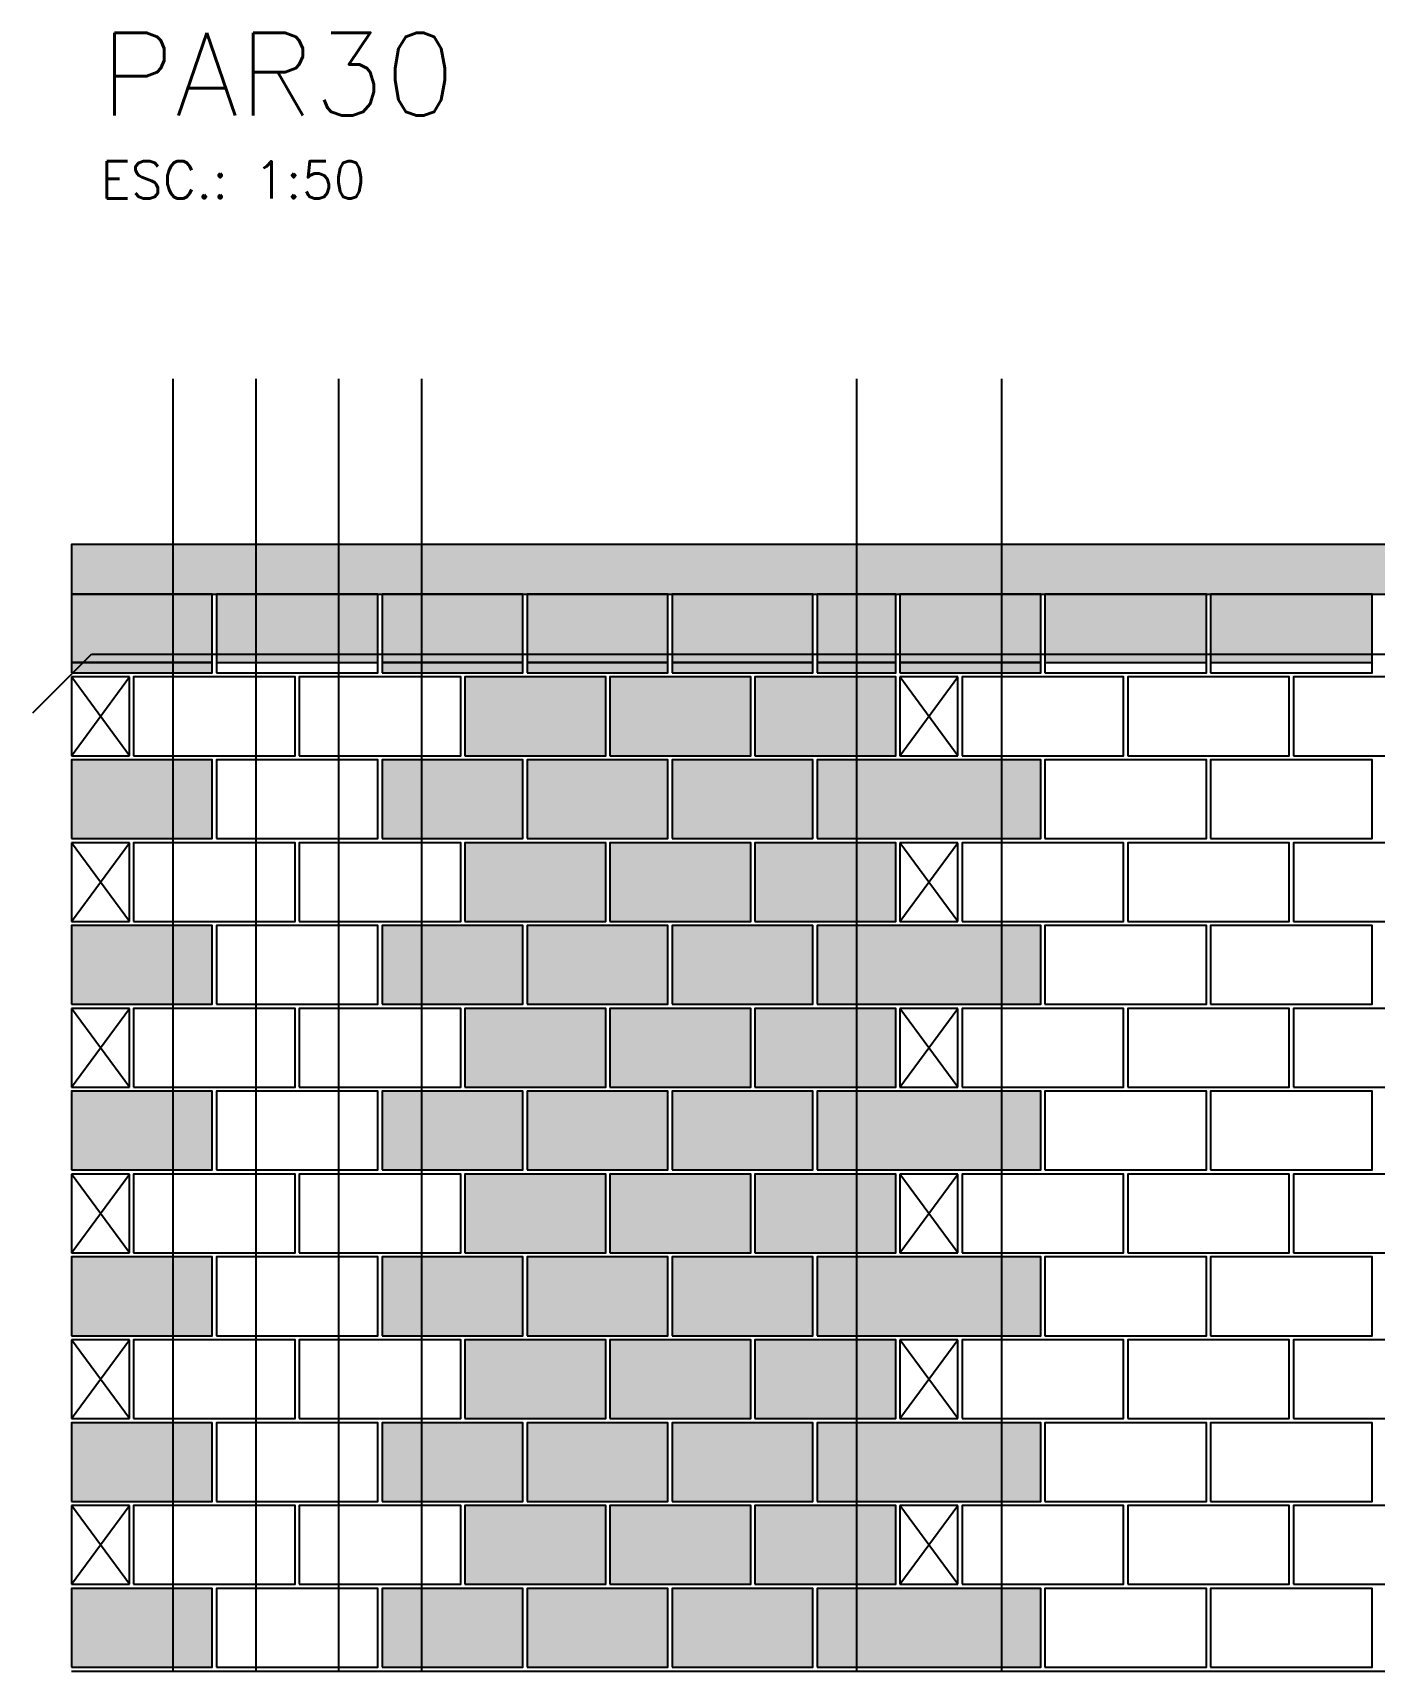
# Model space of a CAD drawing. Extents: x -1.9 to 86, y -1.6 to 61.
# Drawn here: x 50.44 to 56.92, y 36.97 to 44.88 of the extents above; entities that cross this region are included whole.
import ezdxf

# ---------------------------------------------------------------- set-up
doc = ezdxf.new("R2010")
doc.units = 0
doc.header["$MEASUREMENT"] = 0
for name, color, linetype in [('PENA_01', 1, 'CONTINUOUS'), ('PENA_02', 2, 'CONTINUOUS'), ('PENA_03', 3, 'CONTINUOUS'), ('PENA_05', 5, 'CONTINUOUS'), ('PENA_06', 6, 'CONTINUOUS'), ('PENA_09', 254, 'CONTINUOUS'), ('PENA_11', 252, 'CONTINUOUS'), ('PENA_19', 240, 'CONTINUOUS'), ('PENA_21', 100, 'CONTINUOUS'), ('PENA_23', 50, 'CONTINUOUS')]:
    doc.layers.add(name, color=color, linetype=linetype)
doc.styles.get("Standard").update_dxf_attribs({"font": 'ROMANS.SHX'})

msp = doc.modelspace()

# ---------------------------------------------------------------- linework, layer by layer
at = {"layer": 'PENA_01', "linetype": 'Continuous'}
for p, q in [((50.6258, 41.8437), (51.3058, 41.8437)), ((51.3258, 41.8437), (52.1058, 41.8437)), ((52.1258, 41.8437), (52.8058, 41.8437)), ((52.8258, 41.8437), (53.5058, 41.8437)), ((53.5258, 41.8437), (54.2058, 41.8437)), ((54.2258, 41.8437), (54.6058, 41.8437)), ((54.6258, 41.8437), (55.3058, 41.8437)), ((55.3258, 41.8437), (56.1058, 41.8437)), ((56.1258, 41.8437), (56.9058, 41.8437))]:
    msp.add_line(p, q, dxfattribs=at)
at = {"layer": 'PENA_02', "linetype": 'Continuous'}
for p, q in [((50.9058, 41.7737), (50.6258, 41.7737)), ((50.6258, 41.7737), (50.6258, 41.3937)), ((50.9058, 41.3937), (50.9058, 41.7737)), ((54.9058, 41.7737), (54.6258, 41.7737)), ((54.6258, 41.7737), (54.6258, 41.3937)), ((54.9058, 41.3937), (54.9058, 41.7737)), ((50.6258, 41.3937), (50.9058, 41.3937)), ((54.6258, 41.3937), (54.9058, 41.3937)), ((50.9058, 40.9737), (50.6258, 40.9737)), ((50.6258, 40.9737), (50.6258, 40.5937)), ((50.9058, 40.5937), (50.9058, 40.9737)), ((54.9058, 40.9737), (54.6258, 40.9737)), ((54.6258, 40.9737), (54.6258, 40.5937)), ((54.9058, 40.5937), (54.9058, 40.9737)), ((50.6258, 40.5937), (50.9058, 40.5937)), ((54.6258, 40.5937), (54.9058, 40.5937)), ((50.9058, 40.1737), (50.6258, 40.1737)), ((50.6258, 40.1737), (50.6258, 39.7937)), ((50.9058, 39.7937), (50.9058, 40.1737)), ((54.9058, 40.1737), (54.6258, 40.1737)), ((54.6258, 40.1737), (54.6258, 39.7937)), ((54.9058, 39.7937), (54.9058, 40.1737)), ((50.6258, 39.7937), (50.9058, 39.7937)), ((54.6258, 39.7937), (54.9058, 39.7937)), ((50.9058, 39.3737), (50.6258, 39.3737)), ((50.6258, 39.3737), (50.6258, 38.9937)), ((50.9058, 38.9937), (50.9058, 39.3737)), ((54.9058, 39.3737), (54.6258, 39.3737)), ((54.6258, 39.3737), (54.6258, 38.9937)), ((54.9058, 38.9937), (54.9058, 39.3737)), ((50.6258, 38.9937), (50.9058, 38.9937)), ((54.6258, 38.9937), (54.9058, 38.9937)), ((50.9058, 38.5737), (50.6258, 38.5737)), ((50.6258, 38.5737), (50.6258, 38.1937)), ((50.9058, 38.1937), (50.9058, 38.5737)), ((54.9058, 38.5737), (54.6258, 38.5737)), ((54.6258, 38.5737), (54.6258, 38.1937)), ((54.9058, 38.1937), (54.9058, 38.5737)), ((50.6258, 38.1937), (50.9058, 38.1937)), ((54.6258, 38.1937), (54.9058, 38.1937)), ((50.9058, 37.7737), (50.6258, 37.7737)), ((50.6258, 37.7737), (50.6258, 37.3937)), ((50.9058, 37.3937), (50.9058, 37.7737)), ((54.9058, 37.7737), (54.6258, 37.7737)), ((54.6258, 37.7737), (54.6258, 37.3937)), ((54.9058, 37.3937), (54.9058, 37.7737)), ((50.6258, 37.3937), (50.9058, 37.3937)), ((54.6258, 37.3937), (54.9058, 37.3937)), ((50.6258, 36.9737), (63.7058, 36.9737))]:
    msp.add_line(p, q, dxfattribs=at)
for points in [[(50.6258, 42.1737), (63.7058, 42.1737), (63.7058, 42.4137), (50.6258, 42.4137), (50.6258, 42.1737)], [(50.6258, 41.7937), (51.3058, 41.7937), (51.3058, 42.1737), (50.6258, 42.1737), (50.6258, 41.7937)], [(51.3258, 41.7937), (52.1058, 41.7937), (52.1058, 42.1737), (51.3258, 42.1737), (51.3258, 41.7937)], [(52.1258, 41.7937), (52.8058, 41.7937), (52.8058, 42.1737), (52.1258, 42.1737), (52.1258, 41.7937)], [(52.8258, 41.7937), (53.5058, 41.7937), (53.5058, 42.1737), (52.8258, 42.1737), (52.8258, 41.7937)], [(53.5258, 41.7937), (54.2058, 41.7937), (54.2058, 42.1737), (53.5258, 42.1737), (53.5258, 41.7937)], [(54.2258, 41.7937), (54.6058, 41.7937), (54.6058, 42.1737), (54.2258, 42.1737), (54.2258, 41.7937)], [(54.6258, 41.7937), (55.3058, 41.7937), (55.3058, 42.1737), (54.6258, 42.1737), (54.6258, 41.7937)], [(55.3258, 41.7937), (56.1058, 41.7937), (56.1058, 42.1737), (55.3258, 42.1737), (55.3258, 41.7937)], [(56.1258, 41.7937), (56.9058, 41.7937), (56.9058, 42.1737), (56.1258, 42.1737), (56.1258, 41.7937)], [(50.9258, 41.3937), (51.7058, 41.3937), (51.7058, 41.7737), (50.9258, 41.7737), (50.9258, 41.3937)], [(51.7258, 41.3937), (52.5058, 41.3937), (52.5058, 41.7737), (51.7258, 41.7737), (51.7258, 41.3937)], [(52.5258, 41.3937), (53.2058, 41.3937), (53.2058, 41.7737), (52.5258, 41.7737), (52.5258, 41.3937)], [(53.2258, 41.3937), (53.9058, 41.3937), (53.9058, 41.7737), (53.2258, 41.7737), (53.2258, 41.3937)], [(53.9258, 41.3937), (54.6058, 41.3937), (54.6058, 41.7737), (53.9258, 41.7737), (53.9258, 41.3937)], [(54.9258, 41.3937), (55.7058, 41.3937), (55.7058, 41.7737), (54.9258, 41.7737), (54.9258, 41.3937)], [(55.7258, 41.3937), (56.5058, 41.3937), (56.5058, 41.7737), (55.7258, 41.7737), (55.7258, 41.3937)], [(56.5258, 41.3937), (57.3058, 41.3937), (57.3058, 41.7737), (56.5258, 41.7737), (56.5258, 41.3937)], [(50.6258, 40.9937), (51.3058, 40.9937), (51.3058, 41.3737), (50.6258, 41.3737), (50.6258, 40.9937)], [(51.3258, 40.9937), (52.1058, 40.9937), (52.1058, 41.3737), (51.3258, 41.3737), (51.3258, 40.9937)], [(52.1258, 40.9937), (52.8058, 40.9937), (52.8058, 41.3737), (52.1258, 41.3737), (52.1258, 40.9937)], [(52.8258, 40.9937), (53.5058, 40.9937), (53.5058, 41.3737), (52.8258, 41.3737), (52.8258, 40.9937)], [(53.5258, 40.9937), (54.2058, 40.9937), (54.2058, 41.3737), (53.5258, 41.3737), (53.5258, 40.9937)], [(54.2258, 40.9937), (55.3058, 40.9937), (55.3058, 41.3737), (54.2258, 41.3737), (54.2258, 40.9937)], [(55.3258, 40.9937), (56.1058, 40.9937), (56.1058, 41.3737), (55.3258, 41.3737), (55.3258, 40.9937)], [(56.1258, 40.9937), (56.9058, 40.9937), (56.9058, 41.3737), (56.1258, 41.3737), (56.1258, 40.9937)], [(50.9258, 40.5937), (51.7058, 40.5937), (51.7058, 40.9737), (50.9258, 40.9737), (50.9258, 40.5937)], [(51.7258, 40.5937), (52.5058, 40.5937), (52.5058, 40.9737), (51.7258, 40.9737), (51.7258, 40.5937)], [(52.5258, 40.5937), (53.2058, 40.5937), (53.2058, 40.9737), (52.5258, 40.9737), (52.5258, 40.5937)], [(53.2258, 40.5937), (53.9058, 40.5937), (53.9058, 40.9737), (53.2258, 40.9737), (53.2258, 40.5937)], [(53.9258, 40.5937), (54.6058, 40.5937), (54.6058, 40.9737), (53.9258, 40.9737), (53.9258, 40.5937)], [(54.9258, 40.5937), (55.7058, 40.5937), (55.7058, 40.9737), (54.9258, 40.9737), (54.9258, 40.5937)], [(55.7258, 40.5937), (56.5058, 40.5937), (56.5058, 40.9737), (55.7258, 40.9737), (55.7258, 40.5937)], [(56.5258, 40.5937), (57.3058, 40.5937), (57.3058, 40.9737), (56.5258, 40.9737), (56.5258, 40.5937)], [(50.6258, 40.1937), (51.3058, 40.1937), (51.3058, 40.5737), (50.6258, 40.5737), (50.6258, 40.1937)], [(51.3258, 40.1937), (52.1058, 40.1937), (52.1058, 40.5737), (51.3258, 40.5737), (51.3258, 40.1937)], [(52.1258, 40.1937), (52.8058, 40.1937), (52.8058, 40.5737), (52.1258, 40.5737), (52.1258, 40.1937)], [(52.8258, 40.1937), (53.5058, 40.1937), (53.5058, 40.5737), (52.8258, 40.5737), (52.8258, 40.1937)], [(53.5258, 40.1937), (54.2058, 40.1937), (54.2058, 40.5737), (53.5258, 40.5737), (53.5258, 40.1937)], [(54.2258, 40.1937), (55.3058, 40.1937), (55.3058, 40.5737), (54.2258, 40.5737), (54.2258, 40.1937)], [(55.3258, 40.1937), (56.1058, 40.1937), (56.1058, 40.5737), (55.3258, 40.5737), (55.3258, 40.1937)], [(56.1258, 40.1937), (56.9058, 40.1937), (56.9058, 40.5737), (56.1258, 40.5737), (56.1258, 40.1937)], [(50.9258, 39.7937), (51.7058, 39.7937), (51.7058, 40.1737), (50.9258, 40.1737), (50.9258, 39.7937)], [(51.7258, 39.7937), (52.5058, 39.7937), (52.5058, 40.1737), (51.7258, 40.1737), (51.7258, 39.7937)], [(52.5258, 39.7937), (53.2058, 39.7937), (53.2058, 40.1737), (52.5258, 40.1737), (52.5258, 39.7937)], [(53.2258, 39.7937), (53.9058, 39.7937), (53.9058, 40.1737), (53.2258, 40.1737), (53.2258, 39.7937)], [(53.9258, 39.7937), (54.6058, 39.7937), (54.6058, 40.1737), (53.9258, 40.1737), (53.9258, 39.7937)], [(54.9258, 39.7937), (55.7058, 39.7937), (55.7058, 40.1737), (54.9258, 40.1737), (54.9258, 39.7937)], [(55.7258, 39.7937), (56.5058, 39.7937), (56.5058, 40.1737), (55.7258, 40.1737), (55.7258, 39.7937)], [(56.5258, 39.7937), (57.3058, 39.7937), (57.3058, 40.1737), (56.5258, 40.1737), (56.5258, 39.7937)], [(50.6258, 39.3937), (51.3058, 39.3937), (51.3058, 39.7737), (50.6258, 39.7737), (50.6258, 39.3937)], [(51.3258, 39.3937), (52.1058, 39.3937), (52.1058, 39.7737), (51.3258, 39.7737), (51.3258, 39.3937)], [(52.1258, 39.3937), (52.8058, 39.3937), (52.8058, 39.7737), (52.1258, 39.7737), (52.1258, 39.3937)], [(52.8258, 39.3937), (53.5058, 39.3937), (53.5058, 39.7737), (52.8258, 39.7737), (52.8258, 39.3937)], [(53.5258, 39.3937), (54.2058, 39.3937), (54.2058, 39.7737), (53.5258, 39.7737), (53.5258, 39.3937)], [(54.2258, 39.3937), (55.3058, 39.3937), (55.3058, 39.7737), (54.2258, 39.7737), (54.2258, 39.3937)], [(55.3258, 39.3937), (56.1058, 39.3937), (56.1058, 39.7737), (55.3258, 39.7737), (55.3258, 39.3937)], [(56.1258, 39.3937), (56.9058, 39.3937), (56.9058, 39.7737), (56.1258, 39.7737), (56.1258, 39.3937)], [(50.9258, 38.9937), (51.7058, 38.9937), (51.7058, 39.3737), (50.9258, 39.3737), (50.9258, 38.9937)], [(51.7258, 38.9937), (52.5058, 38.9937), (52.5058, 39.3737), (51.7258, 39.3737), (51.7258, 38.9937)], [(52.5258, 38.9937), (53.2058, 38.9937), (53.2058, 39.3737), (52.5258, 39.3737), (52.5258, 38.9937)], [(53.2258, 38.9937), (53.9058, 38.9937), (53.9058, 39.3737), (53.2258, 39.3737), (53.2258, 38.9937)], [(53.9258, 38.9937), (54.6058, 38.9937), (54.6058, 39.3737), (53.9258, 39.3737), (53.9258, 38.9937)], [(54.9258, 38.9937), (55.7058, 38.9937), (55.7058, 39.3737), (54.9258, 39.3737), (54.9258, 38.9937)], [(55.7258, 38.9937), (56.5058, 38.9937), (56.5058, 39.3737), (55.7258, 39.3737), (55.7258, 38.9937)], [(56.5258, 38.9937), (57.3058, 38.9937), (57.3058, 39.3737), (56.5258, 39.3737), (56.5258, 38.9937)], [(50.6258, 38.5937), (51.3058, 38.5937), (51.3058, 38.9737), (50.6258, 38.9737), (50.6258, 38.5937)], [(51.3258, 38.5937), (52.1058, 38.5937), (52.1058, 38.9737), (51.3258, 38.9737), (51.3258, 38.5937)], [(52.1258, 38.5937), (52.8058, 38.5937), (52.8058, 38.9737), (52.1258, 38.9737), (52.1258, 38.5937)], [(52.8258, 38.5937), (53.5058, 38.5937), (53.5058, 38.9737), (52.8258, 38.9737), (52.8258, 38.5937)], [(53.5258, 38.5937), (54.2058, 38.5937), (54.2058, 38.9737), (53.5258, 38.9737), (53.5258, 38.5937)], [(54.2258, 38.5937), (55.3058, 38.5937), (55.3058, 38.9737), (54.2258, 38.9737), (54.2258, 38.5937)], [(55.3258, 38.5937), (56.1058, 38.5937), (56.1058, 38.9737), (55.3258, 38.9737), (55.3258, 38.5937)], [(56.1258, 38.5937), (56.9058, 38.5937), (56.9058, 38.9737), (56.1258, 38.9737), (56.1258, 38.5937)], [(50.9258, 38.1937), (51.7058, 38.1937), (51.7058, 38.5737), (50.9258, 38.5737), (50.9258, 38.1937)], [(51.7258, 38.1937), (52.5058, 38.1937), (52.5058, 38.5737), (51.7258, 38.5737), (51.7258, 38.1937)], [(52.5258, 38.1937), (53.2058, 38.1937), (53.2058, 38.5737), (52.5258, 38.5737), (52.5258, 38.1937)], [(53.2258, 38.1937), (53.9058, 38.1937), (53.9058, 38.5737), (53.2258, 38.5737), (53.2258, 38.1937)], [(53.9258, 38.1937), (54.6058, 38.1937), (54.6058, 38.5737), (53.9258, 38.5737), (53.9258, 38.1937)], [(54.9258, 38.1937), (55.7058, 38.1937), (55.7058, 38.5737), (54.9258, 38.5737), (54.9258, 38.1937)], [(55.7258, 38.1937), (56.5058, 38.1937), (56.5058, 38.5737), (55.7258, 38.5737), (55.7258, 38.1937)], [(56.5258, 38.1937), (57.3058, 38.1937), (57.3058, 38.5737), (56.5258, 38.5737), (56.5258, 38.1937)], [(50.6258, 37.7937), (51.3058, 37.7937), (51.3058, 38.1737), (50.6258, 38.1737), (50.6258, 37.7937)], [(51.3258, 37.7937), (52.1058, 37.7937), (52.1058, 38.1737), (51.3258, 38.1737), (51.3258, 37.7937)], [(52.1258, 37.7937), (52.8058, 37.7937), (52.8058, 38.1737), (52.1258, 38.1737), (52.1258, 37.7937)], [(52.8258, 37.7937), (53.5058, 37.7937), (53.5058, 38.1737), (52.8258, 38.1737), (52.8258, 37.7937)], [(53.5258, 37.7937), (54.2058, 37.7937), (54.2058, 38.1737), (53.5258, 38.1737), (53.5258, 37.7937)], [(54.2258, 37.7937), (55.3058, 37.7937), (55.3058, 38.1737), (54.2258, 38.1737), (54.2258, 37.7937)], [(55.3258, 37.7937), (56.1058, 37.7937), (56.1058, 38.1737), (55.3258, 38.1737), (55.3258, 37.7937)], [(56.1258, 37.7937), (56.9058, 37.7937), (56.9058, 38.1737), (56.1258, 38.1737), (56.1258, 37.7937)], [(50.9258, 37.3937), (51.7058, 37.3937), (51.7058, 37.7737), (50.9258, 37.7737), (50.9258, 37.3937)], [(51.7258, 37.3937), (52.5058, 37.3937), (52.5058, 37.7737), (51.7258, 37.7737), (51.7258, 37.3937)], [(52.5258, 37.3937), (53.2058, 37.3937), (53.2058, 37.7737), (52.5258, 37.7737), (52.5258, 37.3937)], [(53.2258, 37.3937), (53.9058, 37.3937), (53.9058, 37.7737), (53.2258, 37.7737), (53.2258, 37.3937)], [(53.9258, 37.3937), (54.6058, 37.3937), (54.6058, 37.7737), (53.9258, 37.7737), (53.9258, 37.3937)], [(54.9258, 37.3937), (55.7058, 37.3937), (55.7058, 37.7737), (54.9258, 37.7737), (54.9258, 37.3937)], [(55.7258, 37.3937), (56.5058, 37.3937), (56.5058, 37.7737), (55.7258, 37.7737), (55.7258, 37.3937)], [(56.5258, 37.3937), (57.3058, 37.3937), (57.3058, 37.7737), (56.5258, 37.7737), (56.5258, 37.3937)], [(50.6258, 36.9937), (51.3058, 36.9937), (51.3058, 37.3737), (50.6258, 37.3737), (50.6258, 36.9937)], [(51.3258, 36.9937), (52.1058, 36.9937), (52.1058, 37.3737), (51.3258, 37.3737), (51.3258, 36.9937)], [(52.1258, 36.9937), (52.8058, 36.9937), (52.8058, 37.3737), (52.1258, 37.3737), (52.1258, 36.9937)], [(52.8258, 36.9937), (53.5058, 36.9937), (53.5058, 37.3737), (52.8258, 37.3737), (52.8258, 36.9937)], [(53.5258, 36.9937), (54.2058, 36.9937), (54.2058, 37.3737), (53.5258, 37.3737), (53.5258, 36.9937)], [(54.2258, 36.9937), (55.3058, 36.9937), (55.3058, 37.3737), (54.2258, 37.3737), (54.2258, 36.9937)], [(55.3258, 36.9937), (56.1058, 36.9937), (56.1058, 37.3737), (55.3258, 37.3737), (55.3258, 36.9937)], [(56.1258, 36.9937), (56.9058, 36.9937), (56.9058, 37.3737), (56.1258, 37.3737), (56.1258, 36.9937)]]:
    msp.add_lwpolyline(points, dxfattribs=at)
at = {"layer": 'PENA_03', "linetype": 'Continuous'}
for p, q in [((50.6258, 41.3937), (50.9058, 41.7737)), ((50.9058, 41.3937), (50.6258, 41.7737)), ((54.6258, 41.3937), (54.9058, 41.7737)), ((54.9058, 41.3937), (54.6258, 41.7737)), ((50.6258, 40.5937), (50.9058, 40.9737)), ((50.9058, 40.5937), (50.6258, 40.9737)), ((54.6258, 40.5937), (54.9058, 40.9737)), ((54.9058, 40.5937), (54.6258, 40.9737)), ((50.6258, 39.7937), (50.9058, 40.1737)), ((50.9058, 39.7937), (50.6258, 40.1737)), ((54.6258, 39.7937), (54.9058, 40.1737)), ((54.9058, 39.7937), (54.6258, 40.1737)), ((50.6258, 38.9937), (50.9058, 39.3737)), ((50.9058, 38.9937), (50.6258, 39.3737)), ((54.6258, 38.9937), (54.9058, 39.3737)), ((54.9058, 38.9937), (54.6258, 39.3737)), ((50.6258, 38.1937), (50.9058, 38.5737)), ((50.9058, 38.1937), (50.6258, 38.5737)), ((54.6258, 38.1937), (54.9058, 38.5737)), ((54.9058, 38.1937), (54.6258, 38.5737)), ((50.6258, 37.3937), (50.9058, 37.7737)), ((50.9058, 37.3937), (50.6258, 37.7737)), ((54.6258, 37.3937), (54.9058, 37.7737)), ((54.9058, 37.3937), (54.6258, 37.7737))]:
    msp.add_line(p, q, dxfattribs=at)
at = {"layer": 'PENA_05', "linetype": 'Continuous'}
for p, q in [((50.4394, 41.6009), (50.7222, 41.8837)), ((50.7222, 41.8837), (63.6022, 41.8837))]:
    msp.add_line(p, q, dxfattribs=at)
for points in [[(51.1158, 43.2137), (51.1158, 36.9737)], [(51.5158, 43.2137), (51.5158, 36.9737)], [(51.9158, 43.2137), (51.9158, 36.9737)], [(52.3158, 43.2137), (52.3158, 36.9737)], [(54.4158, 43.2137), (54.4158, 36.9737)], [(55.1158, 43.2137), (55.1158, 36.9737)]]:
    msp.add_lwpolyline(points, dxfattribs=at)
at = {"layer": 'PENA_09', "linetype": 'Continuous'}
for points in [[(50.6258, 41.8437), (51.3058, 41.8437), (51.3058, 42.1737), (50.6258, 42.1737), (50.6258, 41.8437)], [(51.3258, 41.8437), (52.1058, 41.8437), (52.1058, 42.1737), (51.3258, 42.1737), (51.3258, 41.8437)], [(52.1258, 41.8437), (52.8058, 41.8437), (52.8058, 42.1737), (52.1258, 42.1737), (52.1258, 41.8437)], [(52.8258, 41.8437), (53.5058, 41.8437), (53.5058, 42.1737), (52.8258, 42.1737), (52.8258, 41.8437)], [(53.5258, 41.8437), (54.2058, 41.8437), (54.2058, 42.1737), (53.5258, 42.1737), (53.5258, 41.8437)], [(54.2258, 41.8437), (54.6058, 41.8437), (54.6058, 42.1737), (54.2258, 42.1737), (54.2258, 41.8437)], [(54.6258, 41.8437), (55.3058, 41.8437), (55.3058, 42.1737), (54.6258, 42.1737), (54.6258, 41.8437)], [(55.3258, 41.8437), (56.1058, 41.8437), (56.1058, 42.1737), (55.3258, 42.1737), (55.3258, 41.8437)], [(56.1258, 41.8437), (56.9058, 41.8437), (56.9058, 42.1737), (56.1258, 42.1737), (56.1258, 41.8437)]]:
    msp.add_lwpolyline(points, dxfattribs=at)
for points in [[(50.6258, 41.8437), (51.3058, 41.8437), (51.3058, 42.1737)], [(50.6258, 41.8437), (51.3058, 42.1737), (50.6258, 42.1737)], [(50.6258, 41.8437), (50.6258, 42.1737), (50.6258, 41.8437)], [(51.3258, 41.8437), (52.1058, 41.8437), (52.1058, 42.1737)], [(51.3258, 41.8437), (52.1058, 42.1737), (51.3258, 42.1737)], [(51.3258, 41.8437), (51.3258, 42.1737), (51.3258, 41.8437)], [(52.1258, 41.8437), (52.8058, 41.8437), (52.8058, 42.1737)], [(52.1258, 41.8437), (52.8058, 42.1737), (52.1258, 42.1737)], [(52.1258, 41.8437), (52.1258, 42.1737), (52.1258, 41.8437)], [(52.8258, 41.8437), (53.5058, 41.8437), (53.5058, 42.1737)], [(52.8258, 41.8437), (53.5058, 42.1737), (52.8258, 42.1737)], [(52.8258, 41.8437), (52.8258, 42.1737), (52.8258, 41.8437)], [(53.5258, 41.8437), (54.2058, 41.8437), (54.2058, 42.1737)], [(53.5258, 41.8437), (54.2058, 42.1737), (53.5258, 42.1737)], [(53.5258, 41.8437), (53.5258, 42.1737), (53.5258, 41.8437)], [(54.2258, 41.8437), (54.6058, 41.8437), (54.6058, 42.1737)], [(54.2258, 41.8437), (54.6058, 42.1737), (54.2258, 42.1737)], [(54.2258, 41.8437), (54.2258, 42.1737), (54.2258, 41.8437)], [(54.6258, 41.8437), (55.3058, 41.8437), (55.3058, 42.1737)], [(54.6258, 41.8437), (55.3058, 42.1737), (54.6258, 42.1737)], [(54.6258, 41.8437), (54.6258, 42.1737), (54.6258, 41.8437)], [(55.3258, 41.8437), (56.1058, 41.8437), (56.1058, 42.1737)], [(55.3258, 41.8437), (56.1058, 42.1737), (55.3258, 42.1737)], [(55.3258, 41.8437), (55.3258, 42.1737), (55.3258, 41.8437)], [(56.1258, 41.8437), (56.9058, 41.8437), (56.9058, 42.1737)], [(56.1258, 41.8437), (56.9058, 42.1737), (56.1258, 42.1737)], [(56.1258, 41.8437), (56.1258, 42.1737), (56.1258, 41.8437)]]:
    msp.add_solid(points, dxfattribs=at)
at = {"layer": 'PENA_11', "linetype": 'Continuous'}
for points in [[(50.6258, 42.1737), (63.7058, 42.1737), (63.7058, 42.4137)], [(50.6258, 42.1737), (63.7058, 42.4137), (50.6258, 42.4137)], [(50.6258, 42.1737), (50.6258, 42.4137), (50.6258, 42.1737)]]:
    msp.add_solid(points, dxfattribs=at)
at = {"layer": 'PENA_19', "linetype": 'Continuous'}
for points in [[(54.2258, 40.9937), (55.3058, 40.9937), (55.3058, 41.3737), (54.2258, 41.3737), (54.2258, 40.9937)], [(54.2258, 40.1937), (55.3058, 40.1937), (55.3058, 40.5737), (54.2258, 40.5737), (54.2258, 40.1937)], [(54.2258, 39.3937), (55.3058, 39.3937), (55.3058, 39.7737), (54.2258, 39.7737), (54.2258, 39.3937)], [(54.2258, 38.5937), (55.3058, 38.5937), (55.3058, 38.9737), (54.2258, 38.9737), (54.2258, 38.5937)], [(54.2258, 37.7937), (55.3058, 37.7937), (55.3058, 38.1737), (54.2258, 38.1737), (54.2258, 37.7937)], [(54.2258, 36.9937), (55.3058, 36.9937), (55.3058, 37.3737), (54.2258, 37.3737), (54.2258, 36.9937)]]:
    msp.add_lwpolyline(points, dxfattribs=at)
for points in [[(54.2258, 40.9937), (55.3058, 40.9937), (55.3058, 41.3737)], [(54.2258, 40.9937), (55.3058, 41.3737), (54.2258, 41.3737)], [(54.2258, 40.9937), (54.2258, 41.3737), (54.2258, 40.9937)], [(54.2258, 40.1937), (55.3058, 40.1937), (55.3058, 40.5737)], [(54.2258, 40.1937), (55.3058, 40.5737), (54.2258, 40.5737)], [(54.2258, 40.1937), (54.2258, 40.5737), (54.2258, 40.1937)], [(54.2258, 39.3937), (55.3058, 39.3937), (55.3058, 39.7737)], [(54.2258, 39.3937), (55.3058, 39.7737), (54.2258, 39.7737)], [(54.2258, 39.3937), (54.2258, 39.7737), (54.2258, 39.3937)], [(54.2258, 38.5937), (55.3058, 38.5937), (55.3058, 38.9737)], [(54.2258, 38.5937), (55.3058, 38.9737), (54.2258, 38.9737)], [(54.2258, 38.5937), (54.2258, 38.9737), (54.2258, 38.5937)], [(54.2258, 37.7937), (55.3058, 37.7937), (55.3058, 38.1737)], [(54.2258, 37.7937), (55.3058, 38.1737), (54.2258, 38.1737)], [(54.2258, 37.7937), (54.2258, 38.1737), (54.2258, 37.7937)], [(54.2258, 36.9937), (55.3058, 36.9937), (55.3058, 37.3737)], [(54.2258, 36.9937), (55.3058, 37.3737), (54.2258, 37.3737)], [(54.2258, 36.9937), (54.2258, 37.3737), (54.2258, 36.9937)]]:
    msp.add_solid(points, dxfattribs=at)
at = {"layer": 'PENA_21', "linetype": 'Continuous'}
for points in [[(50.6258, 41.7937), (51.3058, 41.7937), (51.3058, 41.8437), (50.6258, 41.8437), (50.6258, 41.7937)], [(52.1258, 41.7937), (52.8058, 41.7937), (52.8058, 41.8437), (52.1258, 41.8437), (52.1258, 41.7937)], [(52.5258, 41.3937), (53.2058, 41.3937), (53.2058, 41.7737), (52.5258, 41.7737), (52.5258, 41.3937)], [(52.8258, 41.7937), (53.5058, 41.7937), (53.5058, 41.8437), (52.8258, 41.8437), (52.8258, 41.7937)], [(53.2258, 41.3937), (53.9058, 41.3937), (53.9058, 41.7737), (53.2258, 41.7737), (53.2258, 41.3937)], [(53.5258, 41.7937), (54.2058, 41.7937), (54.2058, 41.8437), (53.5258, 41.8437), (53.5258, 41.7937)], [(53.9258, 41.3937), (54.6058, 41.3937), (54.6058, 41.7737), (53.9258, 41.7737), (53.9258, 41.3937)], [(54.6258, 41.7937), (55.3058, 41.7937), (55.3058, 41.8437), (54.6258, 41.8437), (54.6258, 41.7937)], [(50.6258, 40.9937), (51.3058, 40.9937), (51.3058, 41.3737), (50.6258, 41.3737), (50.6258, 40.9937)], [(52.1258, 40.9937), (52.8058, 40.9937), (52.8058, 41.3737), (52.1258, 41.3737), (52.1258, 40.9937)], [(52.8258, 40.9937), (53.5058, 40.9937), (53.5058, 41.3737), (52.8258, 41.3737), (52.8258, 40.9937)], [(53.5258, 40.9937), (54.2058, 40.9937), (54.2058, 41.3737), (53.5258, 41.3737), (53.5258, 40.9937)], [(52.5258, 40.5937), (53.2058, 40.5937), (53.2058, 40.9737), (52.5258, 40.9737), (52.5258, 40.5937)], [(53.2258, 40.5937), (53.9058, 40.5937), (53.9058, 40.9737), (53.2258, 40.9737), (53.2258, 40.5937)], [(53.9258, 40.5937), (54.6058, 40.5937), (54.6058, 40.9737), (53.9258, 40.9737), (53.9258, 40.5937)], [(50.6258, 40.1937), (51.3058, 40.1937), (51.3058, 40.5737), (50.6258, 40.5737), (50.6258, 40.1937)], [(52.1258, 40.1937), (52.8058, 40.1937), (52.8058, 40.5737), (52.1258, 40.5737), (52.1258, 40.1937)], [(52.8258, 40.1937), (53.5058, 40.1937), (53.5058, 40.5737), (52.8258, 40.5737), (52.8258, 40.1937)], [(53.5258, 40.1937), (54.2058, 40.1937), (54.2058, 40.5737), (53.5258, 40.5737), (53.5258, 40.1937)], [(52.5258, 39.7937), (53.2058, 39.7937), (53.2058, 40.1737), (52.5258, 40.1737), (52.5258, 39.7937)], [(53.2258, 39.7937), (53.9058, 39.7937), (53.9058, 40.1737), (53.2258, 40.1737), (53.2258, 39.7937)], [(53.9258, 39.7937), (54.6058, 39.7937), (54.6058, 40.1737), (53.9258, 40.1737), (53.9258, 39.7937)], [(50.6258, 39.3937), (51.3058, 39.3937), (51.3058, 39.7737), (50.6258, 39.7737), (50.6258, 39.3937)], [(52.1258, 39.3937), (52.8058, 39.3937), (52.8058, 39.7737), (52.1258, 39.7737), (52.1258, 39.3937)], [(52.8258, 39.3937), (53.5058, 39.3937), (53.5058, 39.7737), (52.8258, 39.7737), (52.8258, 39.3937)], [(53.5258, 39.3937), (54.2058, 39.3937), (54.2058, 39.7737), (53.5258, 39.7737), (53.5258, 39.3937)], [(52.5258, 38.9937), (53.2058, 38.9937), (53.2058, 39.3737), (52.5258, 39.3737), (52.5258, 38.9937)], [(53.2258, 38.9937), (53.9058, 38.9937), (53.9058, 39.3737), (53.2258, 39.3737), (53.2258, 38.9937)], [(53.9258, 38.9937), (54.6058, 38.9937), (54.6058, 39.3737), (53.9258, 39.3737), (53.9258, 38.9937)], [(50.6258, 38.5937), (51.3058, 38.5937), (51.3058, 38.9737), (50.6258, 38.9737), (50.6258, 38.5937)], [(52.1258, 38.5937), (52.8058, 38.5937), (52.8058, 38.9737), (52.1258, 38.9737), (52.1258, 38.5937)], [(52.8258, 38.5937), (53.5058, 38.5937), (53.5058, 38.9737), (52.8258, 38.9737), (52.8258, 38.5937)], [(53.5258, 38.5937), (54.2058, 38.5937), (54.2058, 38.9737), (53.5258, 38.9737), (53.5258, 38.5937)], [(52.5258, 38.1937), (53.2058, 38.1937), (53.2058, 38.5737), (52.5258, 38.5737), (52.5258, 38.1937)], [(53.2258, 38.1937), (53.9058, 38.1937), (53.9058, 38.5737), (53.2258, 38.5737), (53.2258, 38.1937)], [(53.9258, 38.1937), (54.6058, 38.1937), (54.6058, 38.5737), (53.9258, 38.5737), (53.9258, 38.1937)], [(50.6258, 37.7937), (51.3058, 37.7937), (51.3058, 38.1737), (50.6258, 38.1737), (50.6258, 37.7937)], [(52.1258, 37.7937), (52.8058, 37.7937), (52.8058, 38.1737), (52.1258, 38.1737), (52.1258, 37.7937)], [(52.8258, 37.7937), (53.5058, 37.7937), (53.5058, 38.1737), (52.8258, 38.1737), (52.8258, 37.7937)], [(53.5258, 37.7937), (54.2058, 37.7937), (54.2058, 38.1737), (53.5258, 38.1737), (53.5258, 37.7937)], [(52.5258, 37.3937), (53.2058, 37.3937), (53.2058, 37.7737), (52.5258, 37.7737), (52.5258, 37.3937)], [(53.2258, 37.3937), (53.9058, 37.3937), (53.9058, 37.7737), (53.2258, 37.7737), (53.2258, 37.3937)], [(53.9258, 37.3937), (54.6058, 37.3937), (54.6058, 37.7737), (53.9258, 37.7737), (53.9258, 37.3937)], [(50.6258, 36.9937), (51.3058, 36.9937), (51.3058, 37.3737), (50.6258, 37.3737), (50.6258, 36.9937)], [(52.1258, 36.9937), (52.8058, 36.9937), (52.8058, 37.3737), (52.1258, 37.3737), (52.1258, 36.9937)], [(52.8258, 36.9937), (53.5058, 36.9937), (53.5058, 37.3737), (52.8258, 37.3737), (52.8258, 36.9937)], [(53.5258, 36.9937), (54.2058, 36.9937), (54.2058, 37.3737), (53.5258, 37.3737), (53.5258, 36.9937)]]:
    msp.add_lwpolyline(points, dxfattribs=at)
for points in [[(50.6258, 41.7937), (51.3058, 41.7937), (51.3058, 41.8437)], [(50.6258, 41.7937), (51.3058, 41.8437), (50.6258, 41.8437)], [(50.6258, 41.7937), (50.6258, 41.8437), (50.6258, 41.7937)], [(52.1258, 41.7937), (52.8058, 41.7937), (52.8058, 41.8437)], [(52.1258, 41.7937), (52.8058, 41.8437), (52.1258, 41.8437)], [(52.1258, 41.7937), (52.1258, 41.8437), (52.1258, 41.7937)], [(52.5258, 41.3937), (53.2058, 41.3937), (53.2058, 41.7737)], [(52.5258, 41.3937), (53.2058, 41.7737), (52.5258, 41.7737)], [(52.5258, 41.3937), (52.5258, 41.7737), (52.5258, 41.3937)], [(52.8258, 41.7937), (53.5058, 41.7937), (53.5058, 41.8437)], [(52.8258, 41.7937), (53.5058, 41.8437), (52.8258, 41.8437)], [(52.8258, 41.7937), (52.8258, 41.8437), (52.8258, 41.7937)], [(53.2258, 41.3937), (53.9058, 41.3937), (53.9058, 41.7737)], [(53.2258, 41.3937), (53.9058, 41.7737), (53.2258, 41.7737)], [(53.2258, 41.3937), (53.2258, 41.7737), (53.2258, 41.3937)], [(53.5258, 41.7937), (54.2058, 41.7937), (54.2058, 41.8437)], [(53.5258, 41.7937), (54.2058, 41.8437), (53.5258, 41.8437)], [(53.5258, 41.7937), (53.5258, 41.8437), (53.5258, 41.7937)], [(53.9258, 41.3937), (54.6058, 41.3937), (54.6058, 41.7737)], [(53.9258, 41.3937), (54.6058, 41.7737), (53.9258, 41.7737)], [(53.9258, 41.3937), (53.9258, 41.7737), (53.9258, 41.3937)], [(54.6258, 41.7937), (55.3058, 41.7937), (55.3058, 41.8437)], [(54.6258, 41.7937), (55.3058, 41.8437), (54.6258, 41.8437)], [(54.6258, 41.7937), (54.6258, 41.8437), (54.6258, 41.7937)], [(50.6258, 40.9937), (51.3058, 40.9937), (51.3058, 41.3737)], [(50.6258, 40.9937), (51.3058, 41.3737), (50.6258, 41.3737)], [(50.6258, 40.9937), (50.6258, 41.3737), (50.6258, 40.9937)], [(52.1258, 40.9937), (52.8058, 40.9937), (52.8058, 41.3737)], [(52.1258, 40.9937), (52.8058, 41.3737), (52.1258, 41.3737)], [(52.1258, 40.9937), (52.1258, 41.3737), (52.1258, 40.9937)], [(52.8258, 40.9937), (53.5058, 40.9937), (53.5058, 41.3737)], [(52.8258, 40.9937), (53.5058, 41.3737), (52.8258, 41.3737)], [(52.8258, 40.9937), (52.8258, 41.3737), (52.8258, 40.9937)], [(53.5258, 40.9937), (54.2058, 40.9937), (54.2058, 41.3737)], [(53.5258, 40.9937), (54.2058, 41.3737), (53.5258, 41.3737)], [(53.5258, 40.9937), (53.5258, 41.3737), (53.5258, 40.9937)], [(52.5258, 40.5937), (53.2058, 40.5937), (53.2058, 40.9737)], [(52.5258, 40.5937), (53.2058, 40.9737), (52.5258, 40.9737)], [(52.5258, 40.5937), (52.5258, 40.9737), (52.5258, 40.5937)], [(53.2258, 40.5937), (53.9058, 40.5937), (53.9058, 40.9737)], [(53.2258, 40.5937), (53.9058, 40.9737), (53.2258, 40.9737)], [(53.2258, 40.5937), (53.2258, 40.9737), (53.2258, 40.5937)], [(53.9258, 40.5937), (54.6058, 40.5937), (54.6058, 40.9737)], [(53.9258, 40.5937), (54.6058, 40.9737), (53.9258, 40.9737)], [(53.9258, 40.5937), (53.9258, 40.9737), (53.9258, 40.5937)], [(50.6258, 40.1937), (51.3058, 40.1937), (51.3058, 40.5737)], [(50.6258, 40.1937), (51.3058, 40.5737), (50.6258, 40.5737)], [(50.6258, 40.1937), (50.6258, 40.5737), (50.6258, 40.1937)], [(52.1258, 40.1937), (52.8058, 40.1937), (52.8058, 40.5737)], [(52.1258, 40.1937), (52.8058, 40.5737), (52.1258, 40.5737)], [(52.1258, 40.1937), (52.1258, 40.5737), (52.1258, 40.1937)], [(52.8258, 40.1937), (53.5058, 40.1937), (53.5058, 40.5737)], [(52.8258, 40.1937), (53.5058, 40.5737), (52.8258, 40.5737)], [(52.8258, 40.1937), (52.8258, 40.5737), (52.8258, 40.1937)], [(53.5258, 40.1937), (54.2058, 40.1937), (54.2058, 40.5737)], [(53.5258, 40.1937), (54.2058, 40.5737), (53.5258, 40.5737)], [(53.5258, 40.1937), (53.5258, 40.5737), (53.5258, 40.1937)], [(52.5258, 39.7937), (53.2058, 39.7937), (53.2058, 40.1737)], [(52.5258, 39.7937), (53.2058, 40.1737), (52.5258, 40.1737)], [(52.5258, 39.7937), (52.5258, 40.1737), (52.5258, 39.7937)], [(53.2258, 39.7937), (53.9058, 39.7937), (53.9058, 40.1737)], [(53.2258, 39.7937), (53.9058, 40.1737), (53.2258, 40.1737)], [(53.2258, 39.7937), (53.2258, 40.1737), (53.2258, 39.7937)], [(53.9258, 39.7937), (54.6058, 39.7937), (54.6058, 40.1737)], [(53.9258, 39.7937), (54.6058, 40.1737), (53.9258, 40.1737)], [(53.9258, 39.7937), (53.9258, 40.1737), (53.9258, 39.7937)], [(50.6258, 39.3937), (51.3058, 39.3937), (51.3058, 39.7737)], [(50.6258, 39.3937), (51.3058, 39.7737), (50.6258, 39.7737)], [(50.6258, 39.3937), (50.6258, 39.7737), (50.6258, 39.3937)], [(52.1258, 39.3937), (52.8058, 39.3937), (52.8058, 39.7737)], [(52.1258, 39.3937), (52.8058, 39.7737), (52.1258, 39.7737)], [(52.1258, 39.3937), (52.1258, 39.7737), (52.1258, 39.3937)], [(52.8258, 39.3937), (53.5058, 39.3937), (53.5058, 39.7737)], [(52.8258, 39.3937), (53.5058, 39.7737), (52.8258, 39.7737)], [(52.8258, 39.3937), (52.8258, 39.7737), (52.8258, 39.3937)], [(53.5258, 39.3937), (54.2058, 39.3937), (54.2058, 39.7737)], [(53.5258, 39.3937), (54.2058, 39.7737), (53.5258, 39.7737)], [(53.5258, 39.3937), (53.5258, 39.7737), (53.5258, 39.3937)], [(52.5258, 38.9937), (53.2058, 38.9937), (53.2058, 39.3737)], [(52.5258, 38.9937), (53.2058, 39.3737), (52.5258, 39.3737)], [(52.5258, 38.9937), (52.5258, 39.3737), (52.5258, 38.9937)], [(53.2258, 38.9937), (53.9058, 38.9937), (53.9058, 39.3737)], [(53.2258, 38.9937), (53.9058, 39.3737), (53.2258, 39.3737)], [(53.2258, 38.9937), (53.2258, 39.3737), (53.2258, 38.9937)], [(53.9258, 38.9937), (54.6058, 38.9937), (54.6058, 39.3737)], [(53.9258, 38.9937), (54.6058, 39.3737), (53.9258, 39.3737)], [(53.9258, 38.9937), (53.9258, 39.3737), (53.9258, 38.9937)], [(50.6258, 38.5937), (51.3058, 38.5937), (51.3058, 38.9737)], [(50.6258, 38.5937), (51.3058, 38.9737), (50.6258, 38.9737)], [(50.6258, 38.5937), (50.6258, 38.9737), (50.6258, 38.5937)], [(52.1258, 38.5937), (52.8058, 38.5937), (52.8058, 38.9737)], [(52.1258, 38.5937), (52.8058, 38.9737), (52.1258, 38.9737)], [(52.1258, 38.5937), (52.1258, 38.9737), (52.1258, 38.5937)], [(52.8258, 38.5937), (53.5058, 38.5937), (53.5058, 38.9737)], [(52.8258, 38.5937), (53.5058, 38.9737), (52.8258, 38.9737)], [(52.8258, 38.5937), (52.8258, 38.9737), (52.8258, 38.5937)], [(53.5258, 38.5937), (54.2058, 38.5937), (54.2058, 38.9737)], [(53.5258, 38.5937), (54.2058, 38.9737), (53.5258, 38.9737)], [(53.5258, 38.5937), (53.5258, 38.9737), (53.5258, 38.5937)], [(52.5258, 38.1937), (53.2058, 38.1937), (53.2058, 38.5737)], [(52.5258, 38.1937), (53.2058, 38.5737), (52.5258, 38.5737)], [(52.5258, 38.1937), (52.5258, 38.5737), (52.5258, 38.1937)], [(53.2258, 38.1937), (53.9058, 38.1937), (53.9058, 38.5737)], [(53.2258, 38.1937), (53.9058, 38.5737), (53.2258, 38.5737)], [(53.2258, 38.1937), (53.2258, 38.5737), (53.2258, 38.1937)], [(53.9258, 38.1937), (54.6058, 38.1937), (54.6058, 38.5737)], [(53.9258, 38.1937), (54.6058, 38.5737), (53.9258, 38.5737)], [(53.9258, 38.1937), (53.9258, 38.5737), (53.9258, 38.1937)], [(50.6258, 37.7937), (51.3058, 37.7937), (51.3058, 38.1737)], [(50.6258, 37.7937), (51.3058, 38.1737), (50.6258, 38.1737)], [(50.6258, 37.7937), (50.6258, 38.1737), (50.6258, 37.7937)], [(52.1258, 37.7937), (52.8058, 37.7937), (52.8058, 38.1737)], [(52.1258, 37.7937), (52.8058, 38.1737), (52.1258, 38.1737)], [(52.1258, 37.7937), (52.1258, 38.1737), (52.1258, 37.7937)], [(52.8258, 37.7937), (53.5058, 37.7937), (53.5058, 38.1737)], [(52.8258, 37.7937), (53.5058, 38.1737), (52.8258, 38.1737)], [(52.8258, 37.7937), (52.8258, 38.1737), (52.8258, 37.7937)], [(53.5258, 37.7937), (54.2058, 37.7937), (54.2058, 38.1737)], [(53.5258, 37.7937), (54.2058, 38.1737), (53.5258, 38.1737)], [(53.5258, 37.7937), (53.5258, 38.1737), (53.5258, 37.7937)], [(52.5258, 37.3937), (53.2058, 37.3937), (53.2058, 37.7737)], [(52.5258, 37.3937), (53.2058, 37.7737), (52.5258, 37.7737)], [(52.5258, 37.3937), (52.5258, 37.7737), (52.5258, 37.3937)], [(53.2258, 37.3937), (53.9058, 37.3937), (53.9058, 37.7737)], [(53.2258, 37.3937), (53.9058, 37.7737), (53.2258, 37.7737)], [(53.2258, 37.3937), (53.2258, 37.7737), (53.2258, 37.3937)], [(53.9258, 37.3937), (54.6058, 37.3937), (54.6058, 37.7737)], [(53.9258, 37.3937), (54.6058, 37.7737), (53.9258, 37.7737)], [(53.9258, 37.3937), (53.9258, 37.7737), (53.9258, 37.3937)], [(50.6258, 36.9937), (51.3058, 36.9937), (51.3058, 37.3737)], [(50.6258, 36.9937), (51.3058, 37.3737), (50.6258, 37.3737)], [(50.6258, 36.9937), (50.6258, 37.3737), (50.6258, 36.9937)], [(52.1258, 36.9937), (52.8058, 36.9937), (52.8058, 37.3737)], [(52.1258, 36.9937), (52.8058, 37.3737), (52.1258, 37.3737)], [(52.1258, 36.9937), (52.1258, 37.3737), (52.1258, 36.9937)], [(52.8258, 36.9937), (53.5058, 36.9937), (53.5058, 37.3737)], [(52.8258, 36.9937), (53.5058, 37.3737), (52.8258, 37.3737)], [(52.8258, 36.9937), (52.8258, 37.3737), (52.8258, 36.9937)], [(53.5258, 36.9937), (54.2058, 36.9937), (54.2058, 37.3737)], [(53.5258, 36.9937), (54.2058, 37.3737), (53.5258, 37.3737)], [(53.5258, 36.9937), (53.5258, 37.3737), (53.5258, 36.9937)]]:
    msp.add_solid(points, dxfattribs=at)
at = {"layer": 'PENA_23', "linetype": 'Continuous'}
msp.add_lwpolyline([(54.2258, 41.7937), (54.6058, 41.7937), (54.6058, 41.8437), (54.2258, 41.8437), (54.2258, 41.7937)], dxfattribs=at)
for points in [[(54.2258, 41.7937), (54.6058, 41.7937), (54.6058, 41.8437)], [(54.2258, 41.7937), (54.6058, 41.8437), (54.2258, 41.8437)], [(54.2258, 41.7937), (54.2258, 41.8437), (54.2258, 41.7937)]]:
    msp.add_solid(points, dxfattribs=at)

# ---------------------------------------------------------------- texts
at = {"layer": 'PENA_03', "linetype": 'Continuous'}
msp.add_text('ESC.: 1:50', height=0.18, dxfattribs=at).set_placement((50.7658, 44.0837))
at = {"layer": 'PENA_06', "linetype": 'Continuous'}
msp.add_text('PAR30', height=0.4, dxfattribs=at).set_placement((50.7658, 44.4837))

doc.saveas('drawing.dxf')
